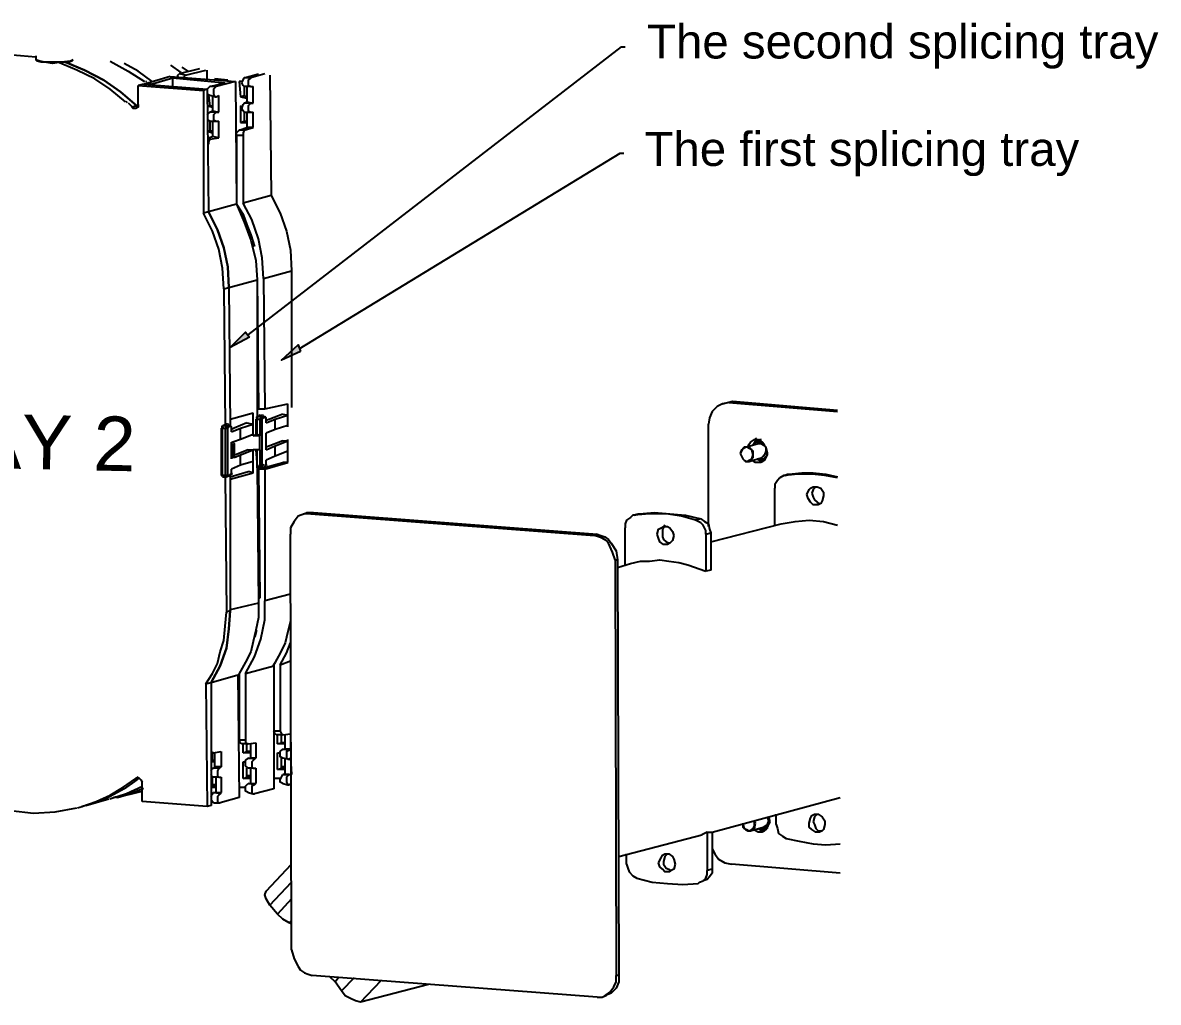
# Model space of a CAD drawing. Header units: metres. Extents: x 13896388 to 13903255, y 143653 to 146177.
# Drawn here: x 13902831.8 to 13902917.8, y 145197.6 to 145271.7 of the extents above; entities that cross this region are included whole.
import ezdxf

# ---------------------------------------------------------------- set-up
doc = ezdxf.new("R2010")
doc.units = ezdxf.units.M
doc.layers.add('FDT STRUCTURE', color=7, linetype='Continuous')
doc.styles.get("Standard").update_dxf_attribs({"font": 'arial.ttf'})

msp = doc.modelspace()

# ---------------------------------------------------------------- hatches: boundary and pattern name
at = {"layer": 'FDT STRUCTURE'}
h = msp.add_hatch(color=1, dxfattribs=at)
h.dxf.hatch_style = 2
h.paths.add_polyline_path([(13902849.007, 145247.922), (13902847.556, 145247.147), (13902848.717, 145248.309)])
h = msp.add_hatch(color=3, dxfattribs=at)
h.dxf.hatch_style = 2
h.paths.add_polyline_path([(13902852.877, 145246.857), (13902851.426, 145246.18), (13902852.684, 145247.341)])

# ---------------------------------------------------------------- linework, layer by layer
at = {"layer": 'FDT STRUCTURE', "color": 1}
for points in [[(13902848.91, 145248.115), (13902877.162, 145269.885), (13902877.453, 145269.885)], [(13902847.072, 145251.598), (13902847.459, 145251.695)], [(13902847.072, 145251.598), (13902847.169, 145241.245)], [(13902847.459, 145251.695), (13902849.587, 145252.275)], [(13902847.459, 145251.695), (13902847.556, 145241.245)], [(13902849.587, 145252.275), (13902849.587, 145241.923)], [(13902847.556, 145241.729), (13902849.297, 145242.213)], [(13902849.297, 145240.471), (13902849.297, 145242.213)], [(13902846.975, 145241.245), (13902847.072, 145241.245)], [(13902846.975, 145241.245), (13902846.975, 145241.149)], [(13902846.975, 145241.149), (13902847.072, 145241.245)], [(13902847.045, 145241.268), (13902847.123, 145241.289)], [(13902847.265, 145241.149), (13902847.072, 145241.245)], [(13902847.096, 145241.274), (13902847.175, 145241.296)], [(13902847.133, 145241.361), (13902847.208, 145241.382)], [(13902847.17, 145241.266), (13902847.218, 145241.28)], [(13902847.186, 145241.271), (13902847.262, 145241.293)], [(13902847.231, 145241.268), (13902847.257, 145241.276)], [(13902847.265, 145241.245), (13902847.459, 145241.245)], [(13902847.265, 145241.245), (13902847.459, 145241.245)], [(13902847.266, 145241.363), (13902847.34, 145241.385)], [(13902847.267, 145241.272), (13902847.291, 145241.278)], [(13902847.311, 145241.268), (13902847.365, 145241.283)], [(13902847.384, 145241.353), (13902847.458, 145241.375)], [(13902847.401, 145241.261), (13902847.477, 145241.283)], [(13902847.459, 145241.245), (13902847.556, 145241.245), (13902847.652, 145241.149)], [(13902848.813, 145241.439), (13902847.846, 145241.052)], [(13902848.33, 145241.052), (13902849.297, 145241.342)], [(13902848.813, 145241.439), (13902849.297, 145241.342)], [(13902846.975, 145241.149), (13902846.878, 145241.149)], [(13902846.878, 145241.052), (13902846.878, 145237.472)], [(13902846.878, 145241.052), (13902846.975, 145241.052)], [(13902846.975, 145241.052), (13902846.975, 145241.149)], [(13902846.982, 145241.145), (13902846.975, 145241.1)], [(13902846.975, 145241.052), (13902847.169, 145241.052)], [(13902846.975, 145237.472), (13902846.975, 145241.052)], [(13902847.265, 145241.149), (13902847.169, 145241.052)], [(13902847.169, 145241.052), (13902847.169, 145237.472)], [(13902847.169, 145241.052), (13902847.362, 145241.052)], [(13902847.265, 145241.149), (13902847.362, 145241.149), (13902847.362, 145241.052)], [(13902847.362, 145237.472), (13902847.362, 145241.052)], [(13902847.367, 145241.136), (13902847.658, 145241.22)], [(13902847.652, 145240.762), (13902847.652, 145241.149)], [(13902847.846, 145241.052), (13902847.652, 145240.955)], [(13902847.652, 145240.762), (13902848.33, 145241.052)], [(13902848.33, 145240.181), (13902848.33, 145241.052)], [(13902849.297, 145240.568), (13902848.33, 145240.181)], [(13902847.749, 145239.988), (13902847.652, 145239.891)], [(13902847.652, 145239.988), (13902847.749, 145239.988)], [(13902847.652, 145238.73), (13902847.652, 145239.988)], [(13902847.749, 145239.794), (13902847.652, 145239.794)], [(13902847.666, 145239.989), (13902847.769, 145240.022)], [(13902848.33, 145240.181), (13902847.749, 145239.988)], [(13902847.749, 145239.988), (13902847.846, 145239.891)], [(13902847.749, 145239.794), (13902847.846, 145239.794)], [(13902847.749, 145239.02), (13902847.749, 145239.794)], [(13902847.846, 145239.891), (13902847.846, 145238.923)], [(13902847.846, 145239.891), (13902847.846, 145239.794)], [(13902847.846, 145239.794), (13902847.846, 145239.02)], [(13902847.749, 145239.02), (13902847.652, 145238.923)], [(13902847.846, 145238.923), (13902847.652, 145238.827)], [(13902847.663, 145238.811), (13902847.858, 145238.875)], [(13902847.846, 145239.02), (13902847.749, 145239.02)], [(13902847.846, 145238.923), (13902847.846, 145239.02)], [(13902847.846, 145238.827), (13902848.33, 145239.02)], [(13902847.908, 145239.06), (13902847.96, 145239.087)], [(13902848.91, 145239.407), (13902847.943, 145239.02)], [(13902848.33, 145239.02), (13902849.297, 145239.407)], [(13902848.33, 145238.246), (13902848.33, 145239.02)], [(13902848.91, 145239.407), (13902849.297, 145239.407)], [(13902849.297, 145237.666), (13902849.297, 145239.407)], [(13902848.33, 145238.246), (13902847.652, 145237.956)], [(13902847.652, 145237.569), (13902847.652, 145237.956)], [(13902849.297, 145238.536), (13902848.33, 145238.246)], [(13902849.587, 145238.053), (13902849.684, 145227.797)], [(13902846.878, 145237.472), (13902846.975, 145237.472)], [(13902846.975, 145237.472), (13902846.878, 145237.472)], [(13902847.169, 145237.472), (13902846.975, 145237.472)], [(13902847.072, 145237.375), (13902846.975, 145237.472)], [(13902846.975, 145237.375), (13902847.072, 145237.375)], [(13902846.992, 145237.451), (13902847.009, 145237.427)], [(13902847.072, 145237.375), (13902847.265, 145237.375)], [(13902847.169, 145237.472), (13902847.265, 145237.375)], [(13902847.362, 145237.472), (13902847.169, 145237.472)], [(13902847.169, 145237.375), (13902847.265, 145227.119)], [(13902847.362, 145237.472), (13902847.265, 145237.375)], [(13902847.303, 145237.376), (13902847.352, 145237.38)], [(13902847.305, 145237.38), (13902847.503, 145237.437)], [(13902847.409, 145237.491), (13902847.509, 145237.519)], [(13902847.492, 145237.49), (13902847.546, 145237.506)], [(13902847.55, 145237.567), (13902847.739, 145237.624)], [(13902847.556, 145237.375), (13902848.91, 145237.762)], [(13902847.556, 145237.182), (13902849.297, 145237.666)], [(13902847.652, 145237.569), (13902847.556, 145237.472)], [(13902847.556, 145237.472), (13902847.556, 145227.216)], [(13902849.297, 145237.666), (13902848.91, 145237.762)], [(13902849.684, 145227.797), (13902847.556, 145227.313)], [(13902847.556, 145227.216), (13902847.265, 145227.119)]]:
    msp.add_lwpolyline(points, dxfattribs=at)
at = {"layer": 'FDT STRUCTURE'}
for points in [[(13902832.849, 145269.111), (13902831.688, 145269.208), (13902830.43, 145269.304), (13902829.269, 145269.208), (13902828.011, 145269.014)], [(13902832.849, 145269.208), (13902832.849, 145268.917)], [(13902832.946, 145268.82), (13902832.849, 145268.917)], [(13902835.461, 145268.82), (13902834.784, 145268.724), (13902834.107, 145268.724), (13902833.526, 145268.724), (13902833.139, 145268.82), (13902832.849, 145268.917)], [(13902835.365, 145268.724), (13902834.784, 145268.724), (13902834.107, 145268.627), (13902833.526, 145268.724), (13902833.236, 145268.724), (13902832.946, 145268.82)], [(13902835.558, 145268.82), (13902835.365, 145268.724)], [(13902835.655, 145268.917), (13902835.461, 145268.82)], [(13902835.558, 145268.82), (13902835.655, 145268.917)], [(13902838.461, 145268.82), (13902839.815, 145268.046), (13902841.073, 145267.272)], [(13902839.622, 145265.724), (13902838.461, 145266.692), (13902837.3, 145267.466), (13902835.945, 145268.143), (13902834.494, 145268.724)], [(13902835.074, 145268.724), (13902836.526, 145268.143), (13902837.977, 145267.369), (13902839.235, 145266.498), (13902840.493, 145265.434)], [(13902840.493, 145265.434), (13902839.235, 145266.498), (13902837.977, 145267.369), (13902836.526, 145268.143), (13902835.074, 145268.724)], [(13902841.654, 145267.272), (13902840.589, 145268.046), (13902839.525, 145268.627)], [(13902843.837, 145267.957), (13902843.047, 145268.509)], [(13902845.233, 145268.24), (13902843.685, 145267.853)], [(13902844.4, 145268.018), (13902843.92, 145268.364)], [(13902844.169, 145267.756), (13902845.717, 145268.143)], [(13902845.814, 145267.369), (13902845.814, 145268.143)], [(13902840.976, 145267.079), (13902840.589, 145266.982)], [(13902840.976, 145267.079), (13902845.814, 145266.692)], [(13902843.008, 145267.659), (13902841.073, 145267.079)], [(13902841.557, 145267.079), (13902841.073, 145267.079)], [(13902841.241, 145267.243), (13902841.166, 145267.299)], [(13902841.557, 145267.079), (13902841.46, 145266.982)], [(13902841.557, 145267.079), (13902843.202, 145267.563)], [(13902843.008, 145267.659), (13902847.943, 145267.272)], [(13902843.202, 145267.563), (13902847.169, 145267.176)], [(13902843.202, 145266.885), (13902843.202, 145267.563)], [(13902843.589, 145267.563), (13902843.589, 145267.756), (13902843.685, 145267.853)], [(13902844.169, 145267.756), (13902843.685, 145267.853)], [(13902844.169, 145267.756), (13902844.072, 145267.659), (13902844.072, 145267.563)], [(13902846.008, 145266.885), (13902847.169, 145267.176)], [(13902847.362, 145267.369), (13902846.395, 145267.466)], [(13902846.395, 145267.466), (13902846.395, 145267.369)], [(13902847.943, 145267.272), (13902846.491, 145266.885)], [(13902846.782, 145267.466), (13902846.782, 145267.369)], [(13902847.362, 145267.272), (13902847.362, 145267.369)], [(13902847.943, 145267.272), (13902848.039, 145257.984)], [(13902848.426, 145267.272), (13902848.233, 145267.272)], [(13902848.233, 145267.272), (13902848.33, 145266.111)], [(13902848.426, 145267.176), (13902848.523, 145267.369), (13902848.62, 145267.563)], [(13902848.62, 145266.885), (13902848.523, 145266.982), (13902848.426, 145267.176)], [(13902848.62, 145267.563), (13902849.684, 145267.853)], [(13902849.104, 145267.563), (13902848.62, 145267.563)], [(13902849.104, 145267.563), (13902848.91, 145267.369), (13902848.91, 145267.176)], [(13902848.91, 145267.176), (13902848.91, 145266.982), (13902849.104, 145266.885)], [(13902850.168, 145267.853), (13902849.104, 145267.563)], [(13902850.555, 145267.756), (13902850.652, 145258.661)], [(13902840.589, 145266.982), (13902845.524, 145266.595)], [(13902840.589, 145265.531), (13902840.589, 145266.982)], [(13902845.814, 145266.692), (13902845.524, 145266.595)], [(13902845.524, 145266.595), (13902845.524, 145257.307)], [(13902845.814, 145266.692), (13902845.911, 145266.789)], [(13902845.814, 145266.692), (13902845.911, 145257.403)], [(13902846.008, 145266.208), (13902845.814, 145266.305)], [(13902845.911, 145266.789), (13902846.008, 145266.885)], [(13902845.911, 145266.208), (13902846.008, 145265.434)], [(13902846.491, 145266.885), (13902846.008, 145266.885)], [(13902846.395, 145266.111), (13902846.008, 145266.208)], [(13902846.201, 145266.208), (13902846.201, 145265.047)], [(13902846.491, 145266.885), (13902846.298, 145266.692), (13902846.298, 145266.498)], [(13902846.298, 145266.498), (13902846.298, 145266.305), (13902846.395, 145266.111)], [(13902846.491, 145266.111), (13902846.685, 145266.208)], [(13902846.685, 145264.95), (13902846.685, 145266.208)], [(13902848.33, 145266.111), (13902848.62, 145266.208)], [(13902849.104, 145266.885), (13902848.62, 145266.885)], [(13902848.62, 145266.885), (13902848.62, 145266.208)], [(13902848.62, 145266.208), (13902848.813, 145266.111)], [(13902848.813, 145266.885), (13902848.813, 145265.724)], [(13902849.104, 145266.885), (13902849.297, 145266.885)], [(13902849.297, 145265.628), (13902849.297, 145266.885)], [(13902839.781, 145265.65), (13902839.67, 145265.749)], [(13902840.168, 145265.329), (13902839.846, 145265.625)], [(13902840.493, 145265.434), (13902840.106, 145265.337)], [(13902840.396, 145265.241), (13902840.202, 145265.241), (13902840.106, 145265.337)], [(13902840.589, 145265.531), (13902840.589, 145265.337), (13902840.396, 145265.241)], [(13902840.589, 145265.434), (13902840.493, 145265.434)], [(13902840.493, 145265.434), (13902840.493, 145265.337)], [(13902840.493, 145265.337), (13902840.493, 145265.434)], [(13902845.814, 145265.434), (13902846.008, 145265.434)], [(13902845.814, 145265.434), (13902846.201, 145265.337)], [(13902846.008, 145265.434), (13902846.201, 145265.434)], [(13902846.395, 145266.111), (13902846.491, 145266.111)], [(13902848.33, 145266.111), (13902848.813, 145266.015)], [(13902848.426, 145265.337), (13902848.33, 145265.434)], [(13902848.33, 145265.434), (13902848.33, 145264.176)], [(13902848.426, 145265.241), (13902848.523, 145265.531), (13902848.62, 145265.628)], [(13902848.62, 145265.628), (13902848.813, 145265.724)], [(13902849.104, 145265.628), (13902848.62, 145265.628)], [(13902848.813, 145265.724), (13902849.297, 145265.628)], [(13902849.104, 145265.628), (13902848.91, 145265.434), (13902848.91, 145265.241)], [(13902849.104, 145265.628), (13902849.297, 145265.628)], [(13902845.814, 145264.757), (13902845.911, 145264.854), (13902846.008, 145264.95)], [(13902846.008, 145264.95), (13902846.201, 145265.047)], [(13902846.491, 145264.95), (13902846.008, 145264.95)], [(13902846.201, 145265.047), (13902846.685, 145264.95)], [(13902846.491, 145264.95), (13902846.298, 145264.757), (13902846.298, 145264.563)], [(13902846.298, 145264.563), (13902846.298, 145264.37), (13902846.491, 145264.273)], [(13902846.491, 145264.95), (13902846.685, 145264.95)], [(13902848.62, 145264.95), (13902848.523, 145265.047), (13902848.426, 145265.241)], [(13902848.62, 145264.95), (13902849.104, 145264.95)], [(13902848.62, 145264.95), (13902848.62, 145264.273)], [(13902848.813, 145264.95), (13902848.813, 145263.789)], [(13902848.91, 145265.241), (13902848.91, 145265.047), (13902849.104, 145264.95)], [(13902849.104, 145264.95), (13902849.297, 145264.95)], [(13902849.297, 145263.789), (13902849.297, 145264.95)], [(13902846.008, 145264.273), (13902845.814, 145264.37)], [(13902845.911, 145263.499), (13902846.008, 145263.596)], [(13902846.008, 145264.273), (13902846.491, 145264.273)], [(13902846.008, 145264.273), (13902846.008, 145263.596)], [(13902846.008, 145263.596), (13902846.201, 145263.499)], [(13902846.201, 145264.273), (13902846.201, 145263.112)], [(13902846.491, 145264.273), (13902846.685, 145264.273)], [(13902846.685, 145263.015), (13902846.685, 145264.273)], [(13902848.039, 145263.209), (13902848.039, 145263.402), (13902848.233, 145263.596)], [(13902848.233, 145263.596), (13902848.813, 145263.789)], [(13902848.62, 145263.596), (13902848.233, 145263.596)], [(13902848.33, 145264.176), (13902848.62, 145264.273)], [(13902848.33, 145264.176), (13902848.813, 145264.176)], [(13902848.62, 145263.596), (13902848.523, 145263.402), (13902848.523, 145263.209)], [(13902848.62, 145264.273), (13902848.813, 145264.273)], [(13902848.62, 145263.596), (13902849.297, 145263.789)], [(13902849.297, 145263.789), (13902848.813, 145263.789)], [(13902845.911, 145263.499), (13902846.201, 145263.402)], [(13902845.911, 145263.015), (13902846.201, 145263.112)], [(13902846.008, 145262.918), (13902845.911, 145262.918)], [(13902846.008, 145262.918), (13902845.911, 145262.725), (13902845.911, 145262.531)], [(13902846.008, 145262.918), (13902846.685, 145263.015)], [(13902846.685, 145263.015), (13902846.201, 145263.112)], [(13902848.039, 145263.209), (13902848.523, 145263.209)], [(13902848.039, 145263.209), (13902848.039, 145257.984)], [(13902848.523, 145263.209), (13902848.523, 145258.081)], [(13902850.652, 145258.661), (13902848.523, 145258.081)], [(13902850.652, 145258.661), (13902851.329, 145257.307), (13902851.813, 145255.952), (13902852.103, 145254.501), (13902852.2, 145252.953)], [(13902848.039, 145257.984), (13902845.911, 145257.403)], [(13902848.039, 145257.984), (13902848.523, 145257.21), (13902848.813, 145256.436), (13902849.104, 145255.662), (13902849.394, 145254.791)], [(13902848.039, 145257.984), (13902848.62, 145256.629), (13902849.104, 145255.275), (13902849.491, 145253.727), (13902849.587, 145252.275)], [(13902850.071, 145252.372), (13902849.974, 145253.92), (13902849.684, 145255.372), (13902849.2, 145256.823), (13902848.523, 145258.081)], [(13902845.911, 145257.403), (13902845.524, 145257.307)], [(13902847.072, 145251.598), (13902846.975, 145253.146), (13902846.685, 145254.598), (13902846.201, 145255.952), (13902845.524, 145257.307)], [(13902845.911, 145257.403), (13902846.588, 145256.049), (13902847.072, 145254.694), (13902847.362, 145253.243), (13902847.459, 145251.695)], [(13902847.459, 145251.695), (13902847.362, 145253.243), (13902847.072, 145254.694), (13902846.588, 145256.049), (13902845.911, 145257.403)], [(13902884.806, 145242.89), (13902885.193, 145242.987)], [(13902885.29, 145242.987), (13902884.806, 145242.89)], [(13902885.193, 145242.987), (13902885.58, 145243.084)], [(13902885.29, 145242.987), (13902885.58, 145243.084)], [(13902885.29, 145242.987), (13902893.514, 145242.31)], [(13902885.58, 145243.084), (13902893.514, 145242.407)], [(13902884.806, 145242.89), (13902884.419, 145242.697), (13902884.032, 145242.31), (13902883.839, 145241.826), (13902883.742, 145241.342)], [(13902883.742, 145233.602), (13902883.742, 145241.342)], [(13902886.548, 145239.601), (13902886.257, 145239.407), (13902886.161, 145239.117)], [(13902887.128, 145239.02), (13902887.031, 145239.407), (13902886.838, 145239.504), (13902886.644, 145239.601), (13902886.451, 145239.601), (13902886.354, 145239.504), (13902886.257, 145239.31), (13902886.161, 145239.117)], [(13902886.548, 145239.601), (13902887.515, 145239.891)], [(13902887.128, 145239.02), (13902887.128, 145239.31), (13902886.935, 145239.504), (13902886.741, 145239.601), (13902886.548, 145239.601)], [(13902886.741, 145239.697), (13902886.935, 145239.988), (13902887.225, 145240.181)], [(13902887.515, 145240.084), (13902887.322, 145239.988), (13902887.128, 145239.794)], [(13902887.322, 145240.084), (13902887.128, 145239.794)], [(13902887.225, 145240.181), (13902887.515, 145240.181)], [(13902887.999, 145239.794), (13902887.805, 145239.988), (13902887.612, 145239.988), (13902887.322, 145239.988), (13902887.225, 145239.794)], [(13902887.385, 145240.272), (13902887.272, 145240.189)], [(13902887.515, 145240.181), (13902887.709, 145240.084), (13902887.902, 145239.891)], [(13902887.612, 145240.084), (13902887.515, 145240.084)], [(13902887.805, 145239.988), (13902887.612, 145240.084), (13902887.515, 145240.084)], [(13902887.515, 145239.891), (13902887.709, 145239.891), (13902887.902, 145239.794), (13902888.096, 145239.601), (13902888.096, 145239.31)], [(13902887.731, 145240.181), (13902887.622, 145240.164)], [(13902887.902, 145239.891), (13902888.096, 145239.601), (13902888.192, 145239.214)], [(13902886.161, 145239.117), (13902886.257, 145238.923), (13902886.354, 145238.73), (13902886.548, 145238.536), (13902886.838, 145238.536)], [(13902886.161, 145239.117), (13902886.354, 145238.73), (13902886.451, 145238.633), (13902886.644, 145238.536), (13902886.838, 145238.633), (13902887.031, 145238.73), (13902887.128, 145238.827), (13902887.128, 145239.02)], [(13902886.838, 145238.536), (13902887.031, 145238.73), (13902887.128, 145239.02)], [(13902886.838, 145238.536), (13902887.805, 145238.827)], [(13902887.418, 145238.73), (13902887.612, 145238.633), (13902887.805, 145238.633)], [(13902887.418, 145238.73), (13902887.709, 145238.536)], [(13902887.515, 145238.73), (13902887.709, 145238.73)], [(13902887.709, 145238.73), (13902887.999, 145238.73), (13902888.192, 145239.02)], [(13902888.192, 145239.02), (13902887.999, 145238.633), (13902887.709, 145238.44)], [(13902888.096, 145239.31), (13902887.999, 145239.02), (13902887.805, 145238.827)], [(13902887.805, 145238.633), (13902887.999, 145238.73), (13902888.096, 145238.923)], [(13902887.999, 145238.73), (13902887.805, 145238.633)], [(13902887.989, 145238.747), (13902888.083, 145238.782)], [(13902888.192, 145239.214), (13902888.192, 145239.02)], [(13902888.192, 145239.02), (13902888.192, 145239.117)], [(13902849.68, 145238.159), (13902849.703, 145238.152)], [(13902887.709, 145238.44), (13902887.322, 145238.44), (13902887.031, 145238.633)], [(13902887.68, 145238.557), (13902887.835, 145238.537)], [(13902889.45, 145237.472), (13902889.16, 145237.279), (13902888.967, 145237.085), (13902888.773, 145236.795), (13902888.773, 145236.504)], [(13902889.45, 145237.472), (13902889.741, 145237.569)], [(13902889.547, 145237.472), (13902889.45, 145237.472)], [(13902889.547, 145237.472), (13902889.837, 145237.569)], [(13902893.514, 145237.279), (13902892.546, 145237.472), (13902891.579, 145237.569), (13902890.515, 145237.569), (13902889.547, 145237.472)], [(13902889.741, 145237.569), (13902889.837, 145237.569)], [(13902889.837, 145237.569), (13902890.805, 145237.666), (13902891.676, 145237.666), (13902892.643, 145237.569), (13902893.514, 145237.375)], [(13902888.773, 145233.699), (13902888.773, 145236.504)], [(13902891.192, 145236.021), (13902891.385, 145236.408), (13902891.482, 145236.504), (13902891.676, 145236.601)], [(13902891.869, 145236.601), (13902891.676, 145236.408), (13902891.579, 145236.117)], [(13902891.579, 145236.117), (13902891.676, 145235.827), (13902891.772, 145235.634), (13902891.966, 145235.44), (13902892.159, 145235.343)], [(13902891.676, 145236.601), (13902891.966, 145236.601), (13902892.256, 145236.504), (13902892.45, 145236.214), (13902892.45, 145235.924)], [(13902892.063, 145235.247), (13902891.676, 145235.247), (13902891.482, 145235.44), (13902891.289, 145235.73), (13902891.192, 145236.021)], [(13902892.45, 145235.924), (13902892.353, 145235.537), (13902892.256, 145235.343), (13902892.063, 145235.247)], [(13902853.167, 145234.569), (13902852.684, 145234.376), (13902852.393, 145233.989), (13902852.103, 145233.505), (13902852.103, 145233.021)], [(13902853.167, 145234.569), (13902853.361, 145234.666)], [(13902853.651, 145234.569), (13902853.167, 145234.569)], [(13902853.361, 145234.666), (13902853.845, 145234.666)], [(13902853.651, 145234.569), (13902853.845, 145234.666)], [(13902853.651, 145234.569), (13902875.131, 145232.925)], [(13902853.845, 145234.666), (13902875.324, 145233.021)], [(13902878.033, 145234.473), (13902877.84, 145234.279), (13902877.55, 145234.086), (13902877.453, 145233.795), (13902877.453, 145233.505)], [(13902878.033, 145234.473), (13902878.42, 145234.569)], [(13902878.13, 145234.473), (13902878.033, 145234.473)], [(13902878.13, 145234.473), (13902878.517, 145234.569)], [(13902882.774, 145234.086), (13902881.71, 145234.376), (13902880.549, 145234.569), (13902879.291, 145234.569), (13902878.13, 145234.473)], [(13902878.42, 145234.569), (13902878.517, 145234.569)], [(13902878.517, 145234.569), (13902879.678, 145234.666), (13902880.839, 145234.569), (13902882, 145234.473), (13902883.161, 145234.182)], [(13902877.453, 145230.699), (13902877.453, 145233.505)], [(13902879.872, 145233.021), (13902879.968, 145233.408), (13902880.162, 145233.505), (13902880.355, 145233.602)], [(13902880.452, 145233.699), (13902880.259, 145233.408), (13902880.259, 145233.118)], [(13902880.355, 145233.602), (13902880.646, 145233.602), (13902880.839, 145233.505), (13902881.033, 145233.215), (13902881.129, 145232.925)], [(13902883.161, 145234.182), (13902882.774, 145234.086)], [(13902883.548, 145233.021), (13902883.548, 145233.312), (13902883.355, 145233.699), (13902883.161, 145233.892), (13902882.774, 145234.086)], [(13902883.161, 145234.182), (13902883.452, 145233.989), (13902883.742, 145233.795), (13902883.839, 145233.408), (13902883.935, 145233.118)], [(13902883.935, 145232.441), (13902889.257, 145233.795)], [(13902889.257, 145233.795), (13902890.321, 145233.989), (13902891.385, 145234.086), (13902892.45, 145233.989), (13902893.514, 145233.699)], [(13902852.2, 145201.576), (13902852.103, 145233.021)], [(13902875.324, 145233.021), (13902875.131, 145232.925)], [(13902876.679, 145231.086), (13902876.485, 145231.667), (13902876.195, 145232.344), (13902876.001, 145232.538), (13902875.711, 145232.731), (13902875.421, 145232.828), (13902875.131, 145232.925)], [(13902875.324, 145233.021), (13902875.614, 145232.925), (13902875.905, 145232.828), (13902876.195, 145232.634), (13902876.388, 145232.344), (13902876.775, 145231.764), (13902876.872, 145231.086)], [(13902880.646, 145232.247), (13902880.355, 145232.247), (13902880.065, 145232.441), (13902879.968, 145232.731), (13902879.872, 145233.021)], [(13902880.259, 145233.118), (13902880.259, 145232.828), (13902880.355, 145232.634), (13902880.549, 145232.441), (13902880.839, 145232.344)], [(13902881.129, 145232.925), (13902881.033, 145232.538), (13902880.839, 145232.344), (13902880.646, 145232.247)], [(13902883.548, 145233.021), (13902883.935, 145233.118)], [(13902883.548, 145233.021), (13902883.548, 145230.215)], [(13902883.935, 145233.118), (13902883.935, 145230.312)], [(13902876.679, 145231.086), (13902876.872, 145231.086)], [(13902876.679, 145231.086), (13902876.775, 145199.641)], [(13902876.872, 145231.086), (13902876.969, 145199.641)], [(13902877.84, 145230.796), (13902878.614, 145230.989), (13902879.291, 145230.989), (13902880.065, 145231.086), (13902880.742, 145230.989), (13902881.516, 145230.893), (13902882.194, 145230.699), (13902883.548, 145230.215)], [(13902876.872, 145230.506), (13902877.84, 145230.796)], [(13902883.935, 145230.312), (13902883.548, 145230.215)], [(13902848.717, 145222.475), (13902849.394, 145223.733), (13902849.878, 145225.087), (13902850.168, 145226.539), (13902850.168, 145227.99)], [(13902849.684, 145227.797), (13902849.684, 145226.732), (13902849.491, 145225.765)], [(13902847.556, 145227.216), (13902847.459, 145225.861), (13902847.265, 145224.41), (13902846.782, 145223.056), (13902846.104, 145221.798)], [(13902846.104, 145221.798), (13902846.782, 145223.056), (13902847.265, 145224.41), (13902847.459, 145225.861), (13902847.556, 145227.216)], [(13902847.072, 145224.991), (13902847.169, 145226.055), (13902847.265, 145227.119)], [(13902847.556, 145227.216), (13902847.556, 145227.313)], [(13902852.103, 145226.442), (13902851.91, 145225.668), (13902851.716, 145224.797), (13902851.329, 145224.023), (13902850.942, 145223.346)], [(13902852.04, 145225.926), (13902852.152, 145226.368)], [(13902845.717, 145221.701), (13902846.201, 145222.475), (13902846.588, 145223.249), (13902846.782, 145224.12), (13902847.072, 145224.991)], [(13902849.491, 145225.765), (13902849.297, 145224.894), (13902849.104, 145224.12), (13902848.717, 145223.346), (13902848.33, 145222.669)], [(13902849.428, 145225.249), (13902849.554, 145225.756)], [(13902851.329, 145223.152), (13902851.813, 145224.023), (13902852.103, 145224.797)], [(13902850.81, 145223.055), (13902850.98, 145223.334)], [(13902851.329, 145223.152), (13902852.103, 145223.443)], [(13902846.104, 145221.798), (13902848.136, 145222.378)], [(13902848.136, 145222.378), (13902848.233, 145213.09)], [(13902848.198, 145222.377), (13902848.367, 145222.657)], [(13902848.233, 145222.475), (13902848.233, 145217.444)], [(13902848.717, 145222.475), (13902850.845, 145223.056)], [(13902848.717, 145222.475), (13902848.717, 145217.444)], [(13902850.845, 145223.152), (13902850.845, 145218.121)], [(13902850.845, 145223.056), (13902850.845, 145213.767)], [(13902851.329, 145223.152), (13902851.329, 145218.121)], [(13902845.717, 145221.701), (13902846.104, 145221.798)], [(13902845.717, 145221.701), (13902845.814, 145212.413)], [(13902846.104, 145221.798), (13902846.104, 145212.509)], [(13902851.329, 145218.121), (13902850.845, 145218.121)], [(13902851.039, 145217.831), (13902850.942, 145217.928), (13902850.845, 145218.121)], [(13902851.329, 145218.121), (13902851.426, 145217.928), (13902851.523, 145217.831)], [(13902848.717, 145217.444), (13902848.233, 145217.444)], [(13902848.426, 145217.154), (13902848.33, 145217.25), (13902848.233, 145217.444)], [(13902848.717, 145217.444), (13902848.717, 145217.25), (13902848.91, 145217.154)], [(13902848.91, 145217.154), (13902849.491, 145217.25)], [(13902849.491, 145217.25), (13902849.491, 145216.089)], [(13902851.523, 145217.831), (13902851.039, 145217.831)], [(13902851.136, 145217.154), (13902851.136, 145217.831)], [(13902851.136, 145217.154), (13902851.426, 145217.25)], [(13902851.426, 145217.25), (13902851.426, 145217.831)], [(13902851.716, 145217.25), (13902851.426, 145217.25)], [(13902851.523, 145217.831), (13902852.103, 145217.928)], [(13902851.716, 145216.767), (13902851.716, 145217.831)], [(13902852.103, 145217.928), (13902852.103, 145216.767)], [(13902846.104, 145216.767), (13902846.104, 145216.573), (13902846.298, 145216.476)], [(13902846.298, 145216.476), (13902846.104, 145216.476)], [(13902846.201, 145215.896), (13902846.201, 145216.476)], [(13902846.298, 145216.476), (13902846.878, 145216.573)], [(13902846.395, 145215.412), (13902846.395, 145216.476)], [(13902846.878, 145216.573), (13902846.878, 145215.412)], [(13902848.91, 145217.154), (13902848.426, 145217.154)], [(13902848.523, 145216.476), (13902848.523, 145217.154)], [(13902848.523, 145216.476), (13902848.813, 145216.573)], [(13902849.104, 145216.476), (13902848.523, 145216.476)], [(13902848.813, 145216.573), (13902848.813, 145217.154)], [(13902849.104, 145216.573), (13902848.813, 145216.573)], [(13902849.104, 145216.089), (13902849.104, 145217.154)], [(13902851.716, 145217.154), (13902851.136, 145217.154)], [(13902851.136, 145216.476), (13902851.329, 145216.476)], [(13902851.136, 145215.218), (13902851.136, 145216.476)], [(13902851.329, 145216.38), (13902851.329, 145216.573), (13902851.523, 145216.767)], [(13902851.523, 145216.089), (13902851.329, 145216.186), (13902851.329, 145216.38)], [(13902851.523, 145216.767), (13902851.716, 145216.767)], [(13902852.006, 145216.67), (13902851.523, 145216.767)], [(13902852.103, 145216.767), (13902851.716, 145216.767)], [(13902852.006, 145216.67), (13902851.813, 145216.573), (13902851.813, 145216.283)], [(13902852.006, 145216.67), (13902852.103, 145216.767)], [(13902823.56, 145215.896), (13902824.818, 145214.735), (13902826.27, 145213.864), (13902827.721, 145213.09), (13902829.269, 145212.413), (13902830.914, 145212.122), (13902832.655, 145211.929), (13902834.3, 145212.026), (13902835.945, 145212.316)], [(13902846.104, 145215.799), (13902846.201, 145215.896)], [(13902846.395, 145215.799), (13902846.104, 145215.799)], [(13902846.395, 145215.896), (13902846.201, 145215.896)], [(13902848.523, 145215.799), (13902848.717, 145215.799)], [(13902848.523, 145214.541), (13902848.523, 145215.799)], [(13902848.717, 145215.702), (13902848.717, 145215.896), (13902848.91, 145216.089)], [(13902848.91, 145215.315), (13902848.717, 145215.509), (13902848.717, 145215.702)], [(13902848.91, 145216.089), (13902849.104, 145216.089)], [(13902849.394, 145215.993), (13902848.91, 145216.089)], [(13902849.491, 145216.089), (13902849.104, 145216.089)], [(13902849.394, 145215.993), (13902849.2, 145215.799), (13902849.2, 145215.606)], [(13902849.2, 145215.606), (13902849.2, 145215.412), (13902849.297, 145215.315)], [(13902849.394, 145215.993), (13902849.491, 145216.089)], [(13902851.426, 145215.315), (13902851.426, 145216.089)], [(13902851.91, 145215.993), (13902851.523, 145216.089)], [(13902851.716, 145214.831), (13902851.716, 145215.993)], [(13902851.813, 145216.283), (13902851.813, 145216.089), (13902851.91, 145215.993)], [(13902851.91, 145215.993), (13902852.006, 145215.993)], [(13902852.006, 145215.993), (13902852.103, 145216.089)], [(13902852.103, 145216.089), (13902852.2, 145214.831)], [(13902840.589, 145214.638), (13902840.396, 145214.541)], [(13902840.493, 145214.541), (13902840.589, 145214.638)], [(13902840.589, 145214.638), (13902840.686, 145214.541)], [(13902846.104, 145215.122), (13902846.201, 145215.315), (13902846.298, 145215.315)], [(13902846.201, 145214.638), (13902846.104, 145214.831)], [(13902846.685, 145214.638), (13902846.201, 145214.638)], [(13902846.201, 145213.961), (13902846.201, 145214.638)], [(13902846.298, 145215.315), (13902846.395, 145215.412)], [(13902846.685, 145215.315), (13902846.298, 145215.315)], [(13902846.878, 145215.412), (13902846.395, 145215.412)], [(13902846.491, 145213.477), (13902846.491, 145214.638)], [(13902846.685, 145215.315), (13902846.588, 145215.122), (13902846.588, 145214.928)], [(13902846.588, 145214.928), (13902846.588, 145214.735), (13902846.685, 145214.638)], [(13902846.685, 145215.315), (13902846.878, 145215.412)], [(13902846.685, 145214.638), (13902846.878, 145214.638)], [(13902846.878, 145214.638), (13902846.878, 145213.477)], [(13902848.523, 145214.541), (13902848.813, 145214.638)], [(13902848.813, 145214.638), (13902848.813, 145215.315)], [(13902849.104, 145214.735), (13902848.813, 145214.735)], [(13902849.104, 145214.638), (13902848.813, 145214.638)], [(13902849.297, 145215.315), (13902848.91, 145215.315)], [(13902849.104, 145214.154), (13902849.104, 145215.315)], [(13902849.297, 145215.315), (13902849.394, 145215.315)], [(13902849.394, 145215.315), (13902849.491, 145215.315)], [(13902849.491, 145215.315), (13902849.491, 145214.154)], [(13902851.136, 145215.218), (13902851.426, 145215.315)], [(13902851.716, 145215.218), (13902851.136, 145215.218)], [(13902851.329, 145214.444), (13902851.426, 145214.638), (13902851.523, 145214.831)], [(13902851.716, 145215.412), (13902851.426, 145215.412)], [(13902851.716, 145215.315), (13902851.426, 145215.315)], [(13902851.523, 145214.831), (13902851.716, 145214.831)], [(13902852.006, 145214.831), (13902851.523, 145214.831)], [(13902851.716, 145214.831), (13902852.2, 145214.831)], [(13902852.006, 145214.831), (13902851.813, 145214.638), (13902851.813, 145214.348)], [(13902852.006, 145214.831), (13902852.2, 145214.831)], [(13902836.332, 145212.413), (13902837.396, 145212.8), (13902838.461, 145213.283), (13902839.428, 145213.864), (13902840.396, 145214.541)], [(13902840.493, 145214.444), (13902839.525, 145213.767), (13902838.461, 145213.187), (13902837.396, 145212.703), (13902836.332, 145212.413)], [(13902838.442, 145213), (13902839.71, 145213.413), (13902840.924, 145213.965)], [(13902839.019, 145213.095), (13902840.02, 145213.408), (13902840.99, 145213.808)], [(13902840.396, 145214.541), (13902840.493, 145214.541)], [(13902840.479, 145214.434), (13902840.566, 145214.5)], [(13902840.566, 145214.5), (13902840.669, 145214.58)], [(13902840.686, 145214.541), (13902840.783, 145214.444), (13902840.88, 145214.251)], [(13902840.88, 145212.8), (13902840.88, 145214.251)], [(13902846.104, 145213.961), (13902846.201, 145213.961)], [(13902846.491, 145213.864), (13902846.104, 145213.864)], [(13902846.491, 145214.057), (13902846.201, 145214.057)], [(13902846.491, 145213.961), (13902846.201, 145213.961)], [(13902848.717, 145213.864), (13902848.233, 145213.864)], [(13902849.104, 145214.541), (13902848.523, 145214.541)], [(13902848.717, 145213.767), (13902848.717, 145213.961), (13902848.91, 145214.154)], [(13902848.91, 145213.477), (13902848.717, 145213.574), (13902848.717, 145213.767)], [(13902848.91, 145214.154), (13902849.104, 145214.154)], [(13902849.394, 145214.057), (13902848.91, 145214.154)], [(13902849.104, 145214.154), (13902849.491, 145214.154)], [(13902849.394, 145214.057), (13902849.2, 145213.961), (13902849.2, 145213.67)], [(13902849.394, 145214.057), (13902849.491, 145214.154)], [(13902850.845, 145213.767), (13902849.394, 145213.38)], [(13902851.329, 145214.541), (13902850.845, 145214.541)], [(13902851.523, 145214.154), (13902851.329, 145214.251), (13902851.329, 145214.444)], [(13902851.523, 145214.154), (13902851.91, 145214.057)], [(13902851.813, 145214.348), (13902851.813, 145214.251), (13902851.91, 145214.057)], [(13902851.91, 145214.057), (13902852.006, 145214.057)], [(13902852.2, 145214.154), (13902852.006, 145214.057)], [(13902836.622, 145212.509), (13902838.364, 145212.993)], [(13902838.732, 145213.123), (13902838.991, 145213.188)], [(13902838.944, 145213.09), (13902840.88, 145213.574)], [(13902846.104, 145213.187), (13902846.201, 145213.38), (13902846.298, 145213.477)], [(13902846.298, 145212.703), (13902846.104, 145212.896)], [(13902846.298, 145213.477), (13902846.491, 145213.477)], [(13902846.782, 145213.38), (13902846.298, 145213.477)], [(13902846.491, 145213.477), (13902846.878, 145213.477)], [(13902846.782, 145213.38), (13902846.588, 145213.187), (13902846.588, 145212.993)], [(13902846.588, 145212.993), (13902846.588, 145212.8), (13902846.685, 145212.703)], [(13902846.782, 145213.38), (13902846.878, 145213.477)], [(13902848.233, 145213.09), (13902846.782, 145212.703)], [(13902848.91, 145213.477), (13902849.297, 145213.38)], [(13902849.2, 145213.67), (13902849.2, 145213.477), (13902849.297, 145213.38)], [(13902849.297, 145213.38), (13902849.394, 145213.38)], [(13902884.032, 145210.478), (13902893.708, 145213.09)], [(13902835.991, 145212.317), (13902836.339, 145212.415)], [(13902845.814, 145212.413), (13902840.88, 145212.8)], [(13902846.104, 145212.509), (13902845.814, 145212.413)], [(13902846.298, 145212.703), (13902846.685, 145212.703)], [(13902846.685, 145212.703), (13902846.782, 145212.703)], [(13902887.225, 145211.155), (13902887.225, 145211.348)], [(13902887.322, 145211.155), (13902887.225, 145211.348)], [(13902888.289, 145211.348), (13902888.192, 145211.058), (13902887.902, 145210.865)], [(13902888.192, 145211.639), (13902888.289, 145211.348)], [(13902888.289, 145211.639), (13902888.386, 145211.252)], [(13902888.386, 145211.252), (13902888.289, 145211.058)], [(13902888.87, 145211.058), (13902888.87, 145211.832)], [(13902891.385, 145211.155), (13902891.482, 145211.542), (13902891.579, 145211.735), (13902891.772, 145211.832)], [(13902891.966, 145211.832), (13902891.772, 145211.639), (13902891.676, 145211.252)], [(13902891.676, 145211.252), (13902891.772, 145211.058), (13902891.869, 145210.768), (13902892.063, 145210.574), (13902892.353, 145210.574)], [(13902891.772, 145211.832), (13902892.063, 145211.832), (13902892.353, 145211.639), (13902892.546, 145211.348), (13902892.546, 145211.058)], [(13902883.645, 145210.478), (13902883.258, 145210.284)], [(13902883.645, 145210.478), (13902884.032, 145210.478)], [(13902883.645, 145210.478), (13902883.645, 145207.575)], [(13902884.032, 145210.478), (13902884.032, 145207.672)], [(13902886.354, 145211.155), (13902886.354, 145210.865), (13902886.548, 145210.671), (13902886.741, 145210.574), (13902886.935, 145210.574)], [(13902886.354, 145211.155), (13902886.451, 145210.768), (13902886.644, 145210.671), (13902886.838, 145210.574), (13902887.031, 145210.671), (13902887.128, 145210.768), (13902887.225, 145210.961), (13902887.225, 145211.155)], [(13902886.935, 145210.574), (13902887.225, 145210.768), (13902887.322, 145211.155)], [(13902886.935, 145210.574), (13902887.902, 145210.865)], [(13902887.805, 145210.478), (13902887.515, 145210.478), (13902887.128, 145210.671)], [(13902887.515, 145210.768), (13902887.805, 145210.574)], [(13902887.612, 145210.768), (13902887.805, 145210.671), (13902887.999, 145210.768)], [(13902887.612, 145210.768), (13902887.805, 145210.768)], [(13902887.805, 145210.768), (13902888.096, 145210.865), (13902888.289, 145211.058)], [(13902888.289, 145211.058), (13902888.096, 145210.671), (13902887.805, 145210.478)], [(13902887.874, 145210.595), (13902888.029, 145210.575)], [(13902887.999, 145210.768), (13902888.096, 145210.768), (13902888.289, 145210.961)], [(13902888.096, 145210.768), (13902887.999, 145210.768)], [(13902888.182, 145210.785), (13902888.276, 145210.82)], [(13902888.289, 145211.058), (13902888.386, 145211.155)], [(13902888.87, 145211.058), (13902888.967, 145210.768), (13902889.063, 145210.381), (13902889.354, 145210.187), (13902889.644, 145209.994)], [(13902892.159, 145210.478), (13902891.869, 145210.478), (13902891.579, 145210.671), (13902891.385, 145210.865), (13902891.385, 145211.155)], [(13902892.546, 145211.058), (13902892.45, 145210.671), (13902892.353, 145210.574), (13902892.159, 145210.478)], [(13902876.969, 145208.639), (13902883.258, 145210.284)], [(13902889.644, 145209.994), (13902890.611, 145209.8), (13902891.676, 145209.607), (13902892.643, 145209.51), (13902893.708, 145209.607)], [(13902877.55, 145208.059), (13902877.55, 145208.833)], [(13902879.968, 145208.155), (13902880.162, 145208.542), (13902880.259, 145208.736), (13902880.452, 145208.833)], [(13902880.646, 145208.833), (13902880.452, 145208.639), (13902880.355, 145208.252)], [(13902880.452, 145208.833), (13902880.742, 145208.833), (13902881.033, 145208.639), (13902881.129, 145208.446), (13902881.226, 145208.059)], [(13902884.032, 145209.22), (13902884.226, 145208.833), (13902884.516, 145208.446), (13902885, 145208.155), (13902885.483, 145208.059)], [(13902850.265, 145206.027), (13902852.2, 145208.059)], [(13902877.55, 145208.059), (13902877.646, 145207.768), (13902877.743, 145207.478), (13902878.033, 145207.188), (13902878.324, 145206.994)], [(13902880.839, 145207.478), (13902880.452, 145207.478), (13902880.259, 145207.672), (13902880.065, 145207.865), (13902879.968, 145208.155)], [(13902880.355, 145208.252), (13902880.355, 145208.059), (13902880.549, 145207.768), (13902880.742, 145207.672), (13902880.936, 145207.575)], [(13902881.226, 145208.059), (13902881.129, 145207.672), (13902880.936, 145207.575), (13902880.839, 145207.478)], [(13902893.708, 145207.381), (13902885.483, 145208.059)], [(13902878.324, 145206.994), (13902879.485, 145206.704), (13902880.646, 145206.607), (13902881.807, 145206.511), (13902882.968, 145206.607)], [(13902883.065, 145206.704), (13902883.355, 145206.801), (13902883.548, 145206.994), (13902883.645, 145207.285), (13902883.645, 145207.575)], [(13902884.032, 145207.672), (13902884.032, 145207.381), (13902883.839, 145207.091), (13902883.645, 145206.898), (13902883.355, 145206.801)], [(13902884.032, 145207.672), (13902883.645, 145207.575)], [(13902850.555, 145204.963), (13902850.265, 145205.446), (13902850.168, 145205.737), (13902850.265, 145206.027)], [(13902850.555, 145204.963), (13902852.2, 145206.704)], [(13902882.968, 145206.607), (13902883.065, 145206.704)], [(13902883.065, 145206.704), (13902883.355, 145206.801)], [(13902852.2, 145205.446), (13902851.136, 145204.285)], [(13902851.136, 145204.285), (13902850.555, 145204.963)], [(13902852.006, 145203.608), (13902851.523, 145203.898), (13902851.136, 145204.285)], [(13902852.006, 145203.608), (13902852.2, 145203.801)], [(13902852.2, 145203.511), (13902852.006, 145203.608)], [(13902852.2, 145201.576), (13902852.393, 145200.899), (13902852.684, 145200.318), (13902852.877, 145200.028), (13902853.167, 145199.835), (13902853.458, 145199.738), (13902853.748, 145199.641)], [(13902875.324, 145197.996), (13902853.748, 145199.641)], [(13902855.489, 145199.157), (13902855.102, 145199.544)], [(13902855.489, 145199.157), (13902855.78, 145199.544)], [(13902855.973, 145198.48), (13902855.489, 145199.157)], [(13902856.941, 145199.448), (13902855.973, 145198.48)], [(13902857.425, 145197.609), (13902858.973, 145199.254)], [(13902876.969, 145199.641), (13902876.969, 145199.157), (13902876.775, 145198.673), (13902876.388, 145198.286), (13902875.905, 145198.093)], [(13902875.905, 145198.093), (13902876.292, 145198.383), (13902876.582, 145198.77), (13902876.775, 145199.157), (13902876.775, 145199.641)], [(13902876.969, 145199.641), (13902876.775, 145199.641)], [(13902857.425, 145197.609), (13902857.038, 145197.706), (13902856.651, 145197.899), (13902856.264, 145198.093), (13902855.973, 145198.48)], [(13902862.553, 145198.964), (13902857.425, 145197.609)], [(13902875.324, 145197.996), (13902875.711, 145197.996)], [(13902875.711, 145197.996), (13902875.905, 145198.093)], [(13902875.803, 145198.039), (13902876.006, 145198.111)]]:
    msp.add_lwpolyline(points, dxfattribs=at)
at = {"layer": 'FDT STRUCTURE', "color": 3}
for points in [[(13902852.78, 145247.051), (13902877.066, 145261.854), (13902877.356, 145261.854)], [(13902850.071, 145252.372), (13902852.2, 145252.953)], [(13902852.2, 145252.953), (13902852.2, 145242.6)], [(13902849.587, 145252.275), (13902849.684, 145242.503)], [(13902850.071, 145252.372), (13902850.168, 145242.503)], [(13902849.684, 145242.503), (13902850.168, 145242.503)], [(13902850.168, 145242.503), (13902851.91, 145242.89)], [(13902851.523, 145242.116), (13902850.555, 145241.729)], [(13902851.523, 145242.116), (13902851.91, 145242.019)], [(13902851.91, 145241.149), (13902851.91, 145242.89)], [(13902849.587, 145241.923), (13902849.491, 145241.826)], [(13902849.491, 145241.729), (13902849.491, 145240.568)], [(13902849.491, 145241.729), (13902849.587, 145241.729)], [(13902849.587, 145241.923), (13902849.684, 145241.923)], [(13902849.587, 145241.826), (13902849.684, 145241.923)], [(13902849.587, 145241.729), (13902849.587, 145241.826)], [(13902849.595, 145241.823), (13902849.587, 145241.777)], [(13902849.587, 145241.729), (13902849.781, 145241.729)], [(13902849.587, 145240.568), (13902849.587, 145241.729)], [(13902849.658, 145241.945), (13902849.735, 145241.966)], [(13902849.878, 145241.923), (13902849.684, 145241.923)], [(13902849.708, 145241.952), (13902849.788, 145241.974)], [(13902849.746, 145242.038), (13902849.82, 145242.059)], [(13902849.878, 145241.923), (13902849.781, 145241.729)], [(13902849.781, 145241.729), (13902849.781, 145240.471)], [(13902849.781, 145241.729), (13902849.974, 145241.729)], [(13902849.782, 145241.943), (13902849.83, 145241.957)], [(13902849.798, 145241.948), (13902849.875, 145241.97)], [(13902849.844, 145241.945), (13902849.869, 145241.953)], [(13902849.878, 145241.923), (13902850.071, 145241.923)], [(13902849.878, 145241.923), (13902850.071, 145241.923)], [(13902849.878, 145241.923), (13902849.974, 145241.826), (13902849.974, 145241.729)], [(13902849.879, 145242.04), (13902849.952, 145242.062)], [(13902849.879, 145241.949), (13902849.903, 145241.956)], [(13902849.923, 145241.945), (13902849.977, 145241.96)], [(13902849.974, 145238.149), (13902849.974, 145241.729)], [(13902849.98, 145241.813), (13902850.27, 145241.897)], [(13902849.997, 145242.03), (13902850.07, 145242.052)], [(13902850.014, 145241.939), (13902850.09, 145241.96)], [(13902850.071, 145241.923), (13902850.168, 145241.923), (13902850.265, 145241.826)], [(13902850.265, 145241.439), (13902850.265, 145241.826)], [(13902850.555, 145241.729), (13902850.265, 145241.632)], [(13902850.265, 145241.439), (13902850.942, 145241.729)], [(13902850.942, 145241.729), (13902851.91, 145242.019)], [(13902850.942, 145240.955), (13902850.942, 145241.729)], [(13902851.91, 145241.245), (13902850.942, 145240.955)], [(13902849.297, 145240.471), (13902849.491, 145240.568)], [(13902849.781, 145240.471), (13902849.297, 145240.471)], [(13902849.781, 145240.471), (13902849.587, 145240.568)], [(13902849.781, 145239.407), (13902849.781, 145240.471)], [(13902850.942, 145240.955), (13902850.265, 145240.665)], [(13902850.265, 145239.407), (13902850.265, 145240.665)], [(13902850.555, 145239.697), (13902850.265, 145239.601)], [(13902850.265, 145239.407), (13902850.942, 145239.697)], [(13902851.523, 145240.084), (13902850.555, 145239.697)], [(13902850.942, 145239.697), (13902851.91, 145240.084)], [(13902850.942, 145238.923), (13902850.942, 145239.697)], [(13902851.523, 145240.084), (13902851.91, 145240.084)], [(13902851.91, 145238.44), (13902851.91, 145240.181)], [(13902849.781, 145239.407), (13902849.297, 145239.407)], [(13902849.491, 145239.407), (13902849.587, 145238.149)], [(13902849.587, 145238.149), (13902849.587, 145239.407)], [(13902849.781, 145239.407), (13902849.781, 145238.149)], [(13902850.942, 145238.923), (13902850.265, 145238.633)], [(13902851.91, 145239.31), (13902850.942, 145238.923)], [(13902849.781, 145238.149), (13902849.587, 145238.149)], [(13902849.587, 145238.149), (13902849.587, 145238.053)], [(13902849.587, 145238.053), (13902849.587, 145238.149)], [(13902849.684, 145238.053), (13902849.587, 145238.053)], [(13902849.605, 145238.226), (13902849.622, 145238.201)], [(13902849.684, 145237.956), (13902851.523, 145238.44)], [(13902849.684, 145238.053), (13902849.878, 145238.053)], [(13902850.168, 145237.956), (13902849.684, 145237.956)], [(13902849.684, 145237.956), (13902849.781, 145228.184)], [(13902849.781, 145238.149), (13902849.878, 145238.053)], [(13902849.974, 145238.149), (13902849.781, 145238.149)], [(13902849.974, 145238.149), (13902849.878, 145238.053)], [(13902849.915, 145238.053), (13902849.964, 145238.058)], [(13902849.917, 145238.058), (13902850.116, 145238.114)], [(13902850.021, 145238.265), (13902850.122, 145238.293)], [(13902850.104, 145238.167), (13902850.159, 145238.184)], [(13902850.162, 145238.244), (13902850.352, 145238.301)], [(13902850.168, 145237.956), (13902851.91, 145238.44)], [(13902850.265, 145238.246), (13902850.168, 145238.149)], [(13902850.168, 145237.956), (13902850.168, 145227.99)], [(13902850.265, 145238.246), (13902850.265, 145238.633)], [(13902851.91, 145238.44), (13902851.523, 145238.44)], [(13902849.684, 145229.054), (13902849.781, 145229.151)], [(13902849.781, 145229.151), (13902849.684, 145229.151)], [(13902849.781, 145229.054), (13902849.684, 145229.054)], [(13902849.767, 145229.15), (13902849.703, 145229.151)], [(13902852.103, 145228.474), (13902850.168, 145227.99)], [(13902849.781, 145228.184), (13902849.684, 145228.28)], [(13902849.781, 145228.184), (13902849.684, 145228.184)]]:
    msp.add_lwpolyline(points, dxfattribs=at)
at = {"layer": 'FDT STRUCTURE', "color": 1}
msp.add_lwpolyline([(13902849.007, 145247.922), (13902847.556, 145247.147), (13902848.717, 145248.309)], close=True, dxfattribs=at)
at = {"layer": 'FDT STRUCTURE', "color": 3}
msp.add_lwpolyline([(13902852.877, 145246.857), (13902851.426, 145246.18), (13902852.684, 145247.341)], close=True, dxfattribs=at)

# ---------------------------------------------------------------- texts
at = {"layer": 'FDT STRUCTURE', "color": 1, "insert": (13902879.098, 145271.584), "char_height": 2.56981, "attachment_point": 1}
msp.add_mtext('{\\fArial|b0|i0|c0|p34;\\C4;The second splicing tray}', dxfattribs=at)
at = {"layer": 'FDT STRUCTURE', "color": 3, "insert": (13902878.904, 145263.456), "char_height": 2.56981, "attachment_point": 1}
msp.add_mtext('{\\fArial|b0|i0|c0|p34;The first splicing tray}', dxfattribs=at)
at = {"layer": 'FDT STRUCTURE', "insert": (13902820.334, 145242.324), "char_height": 4.1117, "attachment_point": 1, "rotation": 358.76169}
msp.add_mtext('{\\f@Arial Unicode MS|b0|i0|c134|p34;TRAY 2}', dxfattribs=at)

doc.saveas('drawing.dxf')
